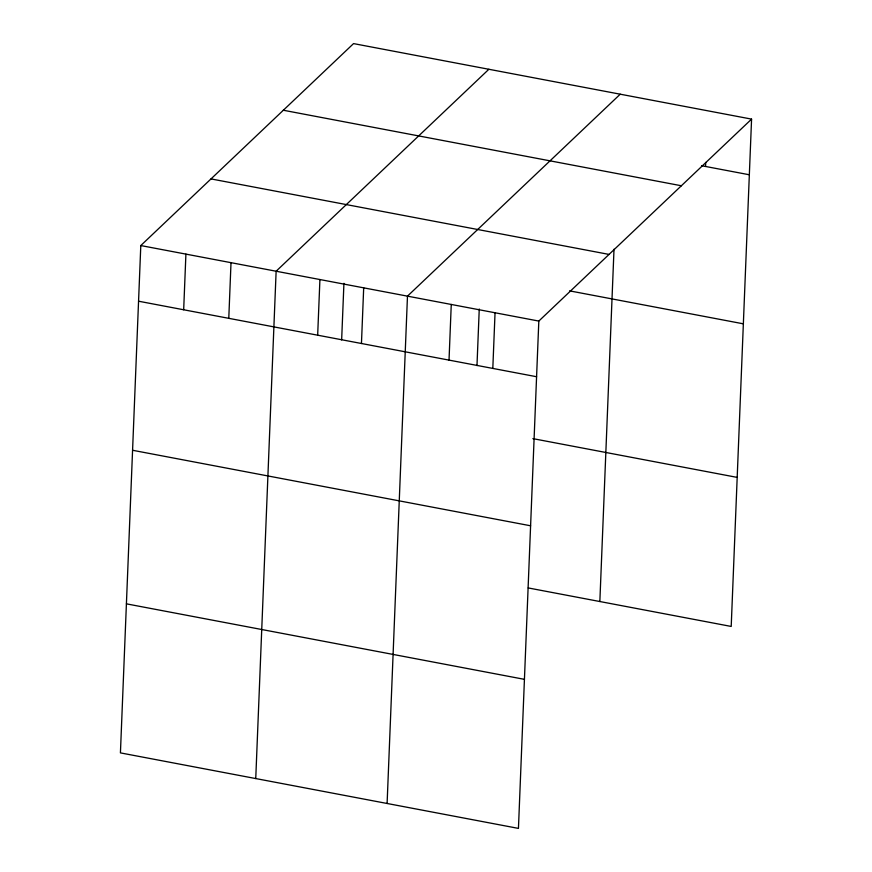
<?xml version="1.0" encoding="UTF-8"?>
<svg xmlns="http://www.w3.org/2000/svg" width="872" height="872" viewBox="0 0 872 872"><rect width="100%" height="100%" fill="white"/><g stroke="black" fill="none" stroke-linecap="round" stroke-linejoin="round"><path stroke-width="1.31" d="M140.795 245.555L120.423 752.885L518.448 828.4L538.82 321.07L751.577 119.115L353.552 43.6L140.795 245.555L538.82 321.07M183.676 309.767L185.91 254.112M228.78 318.335L231.015 262.668M255.747 778.565L276.13 271.225L488.876 69.27M317.67 335.197L319.915 279.531M341.65 339.917L343.928 283.335M361.455 343.503L363.689 287.836M387.103 803.483L407.475 296.142L620.232 94.198M449.026 360.114L451.26 304.448M476.984 365.586L479.251 309.015M492.811 368.42L495.045 312.765M599.849 601.527L614.008 249.229M705.557 166.465L705.721 162.399M751.577 119.115L731.205 626.445L528.203 587.935M701.579 165.713L749.342 174.771M283.346 110.243L681.37 185.758M211.002 178.913L609.038 254.417M569.547 290.856L743.358 323.828M138.561 301.211L536.585 376.726M532.868 438.627L737.189 477.398M132.577 450.268L530.601 525.783M126.407 603.838L524.432 679.343"/></g></svg>
